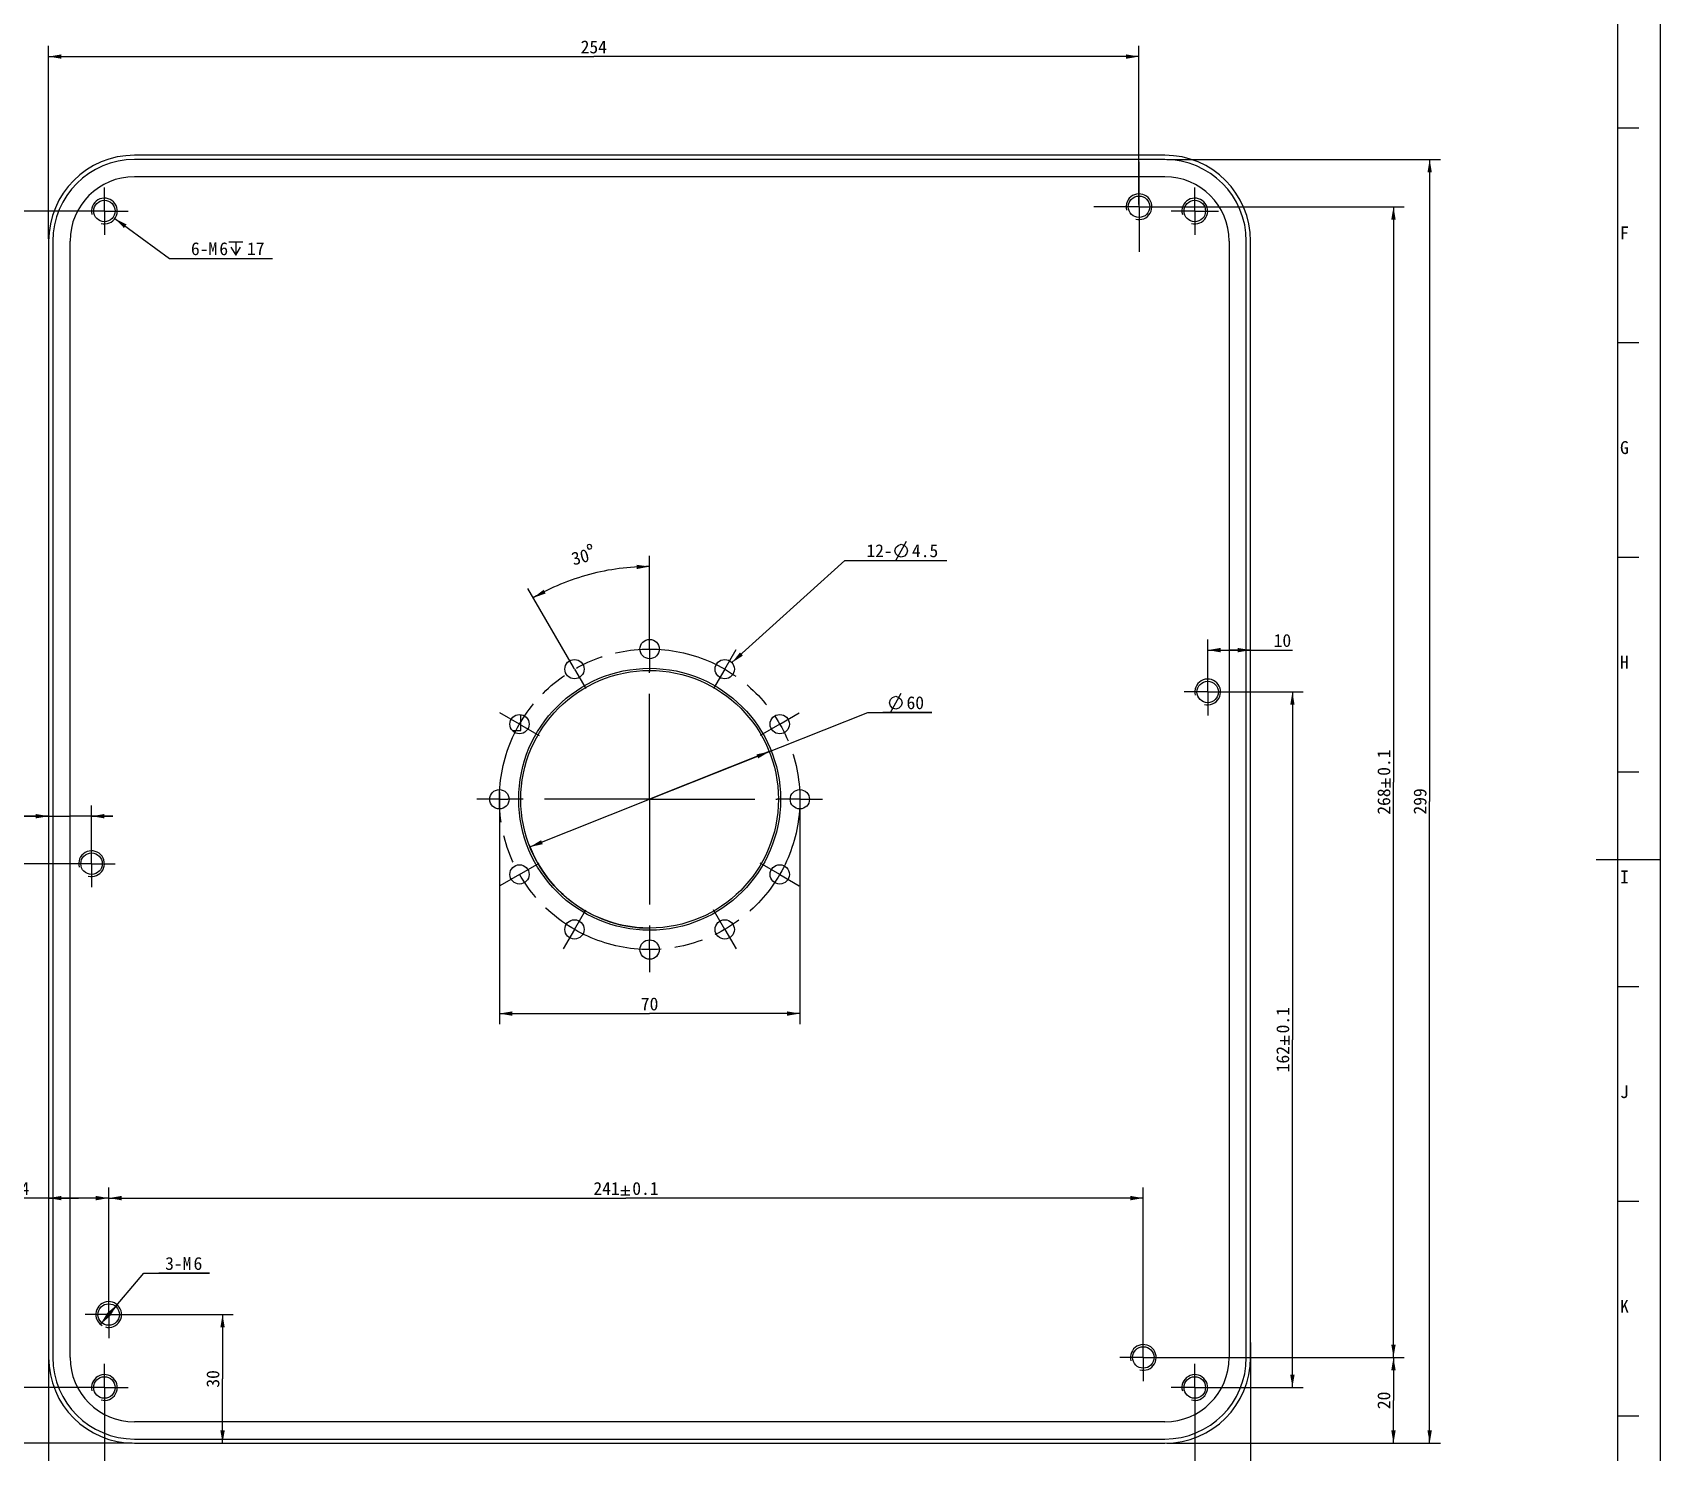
# Model space of a CAD drawing. Header units: millimetres. Extents: x 0 to 1189, y 0 to 841.
# Drawn here: x 809.8 to 1189, y 282.5 to 613.2 of the extents above; entities that cross this region are included whole.
import ezdxf
from ezdxf.enums import TextEntityAlignment as Align

# ---------------------------------------------------------------- set-up
doc = ezdxf.new("R2010")
doc.units = ezdxf.units.MM
doc.header["$LTSCALE"] = 65.395
doc.linetypes.add('CENTER', pattern=[0.6, 0.375, -0.075, 0.075, -0.075])
doc.linetypes.add('PHANTOM', pattern=[0.8, 0.45, -0.05, 0.1, -0.05, 0.1, -0.05])
doc.layers.get('0').update_dxf_attribs({"linetype": 'CONTINUOUS'})
for name, color, linetype in [('03_ALL_AXES', 7, 'CONTINUOUS'), ('09_ALL_ROUNDS', 7, 'CONTINUOUS'), ('10_ALL_CHAMFER', 7, 'CONTINUOUS'), ('11_ALL_COSMETICS', 7, 'CONTINUOUS'), ('20_ALL_FEATURES', 7, 'CONTINUOUS'), ('51__DRAFT_DIMS', 7, 'CONTINUOUS')]:
    doc.layers.add(name, color=color, linetype=linetype)
doc.styles.get("Standard").update_dxf_attribs({"font": 'simfang.ttf'})
doc.styles.add('TEXTSTYLE_2', font='simfang.ttf')
doc.dimstyles.new('DIMSTYLE_1', dxfattribs={"dimtxt": 3, "dimasz": 3, "dimexe": 2.5, "dimexo": 0.5, "dimgap": 0.75, "dimtad": 1, "dimdsep": 46, "dimtxsty": 'Standard', "dimblk": '_FILLED', "dimblk1": '_FILLED', "dimblk2": '_FILLED', "dimcen": 0.09, "dimclrt": 3, "dimazin": 2, "dimtp": 0.5, "dimtm": 0.5, "dimtfac": 1, "dimtofl": 0, "dimtmove": 0, "dimatfit": 3, "dimldrblk": '_FILLED', "dimfxl": 0, "dimtolj": 1, "dimarcsym": 0})
doc.dimstyles.new('DIMSTYLE_11', dxfattribs={"dimtxt": 3, "dimasz": 3, "dimexe": 2.5, "dimexo": 0.5, "dimgap": 3, "dimtad": 1, "dimdec": 1, "dimdsep": 46, "dimtxsty": 'Standard', "dimblk": '_FILLED', "dimblk1": '_FILLED', "dimblk2": '_FILLED', "dimcen": 0.09, "dimclrt": 3, "dimazin": 2, "dimtp": 0.5, "dimtm": 0.5, "dimtfac": 1, "dimtdec": 65535, "dimtofl": 0, "dimtmove": 0, "dimatfit": 3, "dimldrblk": '_FILLED', "dimfxl": 0, "dimtolj": 1, "dimarcsym": 0})
doc.dimstyles.new('DIMSTYLE_2', dxfattribs={"dimtxt": 3, "dimasz": 3, "dimexe": 2.5, "dimexo": 0.5, "dimtad": 1, "dimdsep": 46, "dimtxsty": 'Standard', "dimblk": '_FILLED', "dimblk1": '_FILLED', "dimblk2": '_FILLED', "dimcen": 0.09, "dimclrt": 3, "dimazin": 2, "dimtp": 0.3, "dimtm": 0.3, "dimtfac": 1, "dimtmove": 0, "dimatfit": 2, "dimldrblk": '_FILLED', "dimfxl": 0, "dimtolj": 1, "dimarcsym": 0})
doc.dimstyles.new('DIMSTYLE_3', dxfattribs={"dimtxt": 3, "dimasz": 3, "dimexe": 2.5, "dimexo": 0.5, "dimgap": 0.75, "dimtad": 1, "dimdsep": 46, "dimtxsty": 'Standard', "dimblk": '_FILLED', "dimblk1": '_FILLED', "dimblk2": '_FILLED', "dimcen": 0.09, "dimclrt": 3, "dimazin": 2, "dimtp": 0.3, "dimtm": 0.3, "dimtfac": 1, "dimtofl": 0, "dimtmove": 0, "dimatfit": 3, "dimldrblk": '_FILLED', "dimfxl": 0, "dimtolj": 1, "dimarcsym": 0})
doc.dimstyles.new('DIMSTYLE_4', dxfattribs={"dimtxt": 3, "dimasz": 3, "dimexe": 2.5, "dimexo": 0.5, "dimgap": 0.75, "dimtad": 1, "dimdsep": 46, "dimtxsty": 'Standard', "dimblk": '_FILLED', "dimblk1": '_FILLED', "dimblk2": '_FILLED', "dimcen": 0.09, "dimclrt": 3, "dimazin": 2, "dimtol": 1, "dimtp": 0.1, "dimtm": 0.1, "dimtfac": 1, "dimtofl": 0, "dimtmove": 0, "dimatfit": 3, "dimldrblk": '_FILLED', "dimfxl": 0, "dimtolj": 1, "dimarcsym": 0})
doc.dimstyles.new('DIMSTYLE_5', dxfattribs={"dimtxt": 3, "dimasz": 3, "dimexe": 2.5, "dimexo": 0.5, "dimgap": 0.75, "dimtad": 1, "dimdsep": 46, "dimtxsty": 'Standard', "dimblk": '_FILLED', "dimblk1": '_FILLED', "dimblk2": '_FILLED', "dimcen": 0.09, "dimclrt": 3, "dimazin": 2, "dimtp": 0.2, "dimtm": 0.2, "dimtfac": 1, "dimtofl": 0, "dimtmove": 0, "dimatfit": 3, "dimldrblk": '_FILLED', "dimfxl": 0, "dimtolj": 1, "dimarcsym": 0})
doc.dimstyles.new('DIMSTYLE_6', dxfattribs={"dimtxt": 3, "dimasz": 3, "dimexe": 2.5, "dimexo": 0.5, "dimtad": 1, "dimdsep": 46, "dimtxsty": 'Standard', "dimblk": '_FILLED', "dimblk1": '_FILLED', "dimblk2": '_FILLED', "dimcen": 0.09, "dimclrt": 3, "dimazin": 2, "dimtp": 0.1, "dimtm": 0.1, "dimtfac": 1, "dimtofl": 0, "dimtmove": 0, "dimatfit": 1, "dimldrblk": '_FILLED', "dimfxl": 0, "dimtolj": 1, "dimarcsym": 0})
doc.dimstyles.new('DIMSTYLE_7', dxfattribs={"dimtxt": 3, "dimasz": 3, "dimexe": 2.5, "dimexo": 0.5, "dimtad": 1, "dimdsep": 46, "dimtxsty": 'Standard', "dimblk": '_FILLED', "dimblk1": '_FILLED', "dimblk2": '_FILLED', "dimcen": 0.09, "dimclrt": 3, "dimazin": 2, "dimtp": 0.1, "dimtm": 0.1, "dimtfac": 1, "dimtmove": 0, "dimatfit": 2, "dimldrblk": '_FILLED', "dimfxl": 0, "dimtolj": 1, "dimarcsym": 0})

# ---------------------------------------------------------------- blocks, each defined once
blk = doc.blocks.new('_FILLED')
at = {"color": 0, "linetype": 'ByBlock'}
blk.add_solid([(0, 0), (-1, 0.17), (-1, -0.17)], dxfattribs=at)
blk = doc.blocks.new('*D2')
at = {"layer": '51__DRAFT_DIMS', "color": 4}
for p, q in [((1074.03, 583.58), (1137.74, 583.58)), ((1135.24, 583.58), (1135.24, 434.08)), ((1135.24, 284.58), (1135.24, 434.08)), ((1074.03, 284.58), (1137.74, 284.58))]:
    blk.add_line(p, q, dxfattribs=at)
at = {"layer": '51__DRAFT_DIMS', "color": 4, "xscale": 3, "yscale": 3, "zscale": 3}
for p, rotation in [((1135.24, 583.58), 90), ((1135.24, 284.58), 270)]:
    blk.add_blockref('_FILLED', p, dxfattribs=dict(at, rotation=rotation))
at = {"layer": '51__DRAFT_DIMS', "color": 3}
blk.add_text('299', height=3, rotation=90, dxfattribs=at).set_placement((1134.49, 434.08), align=Align.CENTER)
blk = doc.blocks.new('*D3')
at = {"layer": '51__DRAFT_DIMS', "color": 4}
for p, q in [((953.53, 434.58), (1004.38, 454.82)), ((1004.38, 454.82), (1019.28, 454.82)), ((1019.28, 454.82), (1007.88, 454.82)), ((981.41, 445.67), (953.53, 434.58)), ((925.66, 423.48), (953.53, 434.58))]:
    blk.add_line(p, q, dxfattribs=at)
at = {"layer": '51__DRAFT_DIMS', "color": 4, "xscale": 3, "yscale": 3, "zscale": 3}
for p, rotation in [((981.41, 445.67), 21.7070249533), ((925.66, 423.48), 201.7070249533)]:
    blk.add_blockref('_FILLED', p, dxfattribs=dict(at, rotation=rotation))
at = {"layer": '51__DRAFT_DIMS', "color": 3}
blk.add_text('60', height=3, dxfattribs=at).set_placement((1013.38, 455.57))
blk = doc.blocks.new('*D5')
at = {"layer": '51__DRAFT_DIMS', "color": 4}
for p, q in [((826.53, 292.76), (826.53, 253.09)), ((1080.53, 292.69), (1080.53, 253.09)), ((826.53, 255.59), (953.53, 255.59)), ((1080.53, 255.59), (953.53, 255.59))]:
    blk.add_line(p, q, dxfattribs=at)
at = {"layer": '51__DRAFT_DIMS', "color": 4, "xscale": 3, "yscale": 3, "zscale": 3, "rotation": 180}
blk.add_blockref('_FILLED', (826.53, 255.59), dxfattribs=at)
at = {"layer": '51__DRAFT_DIMS', "color": 4, "xscale": 3, "yscale": 3, "zscale": 3}
blk.add_blockref('_FILLED', (1080.53, 255.59), dxfattribs=at)
at = {"layer": '51__DRAFT_DIMS', "color": 3}
for s, p in [('254', (949, 256.34)), ('0.1', (958.06, 256.34))]:
    blk.add_text(s, height=3, dxfattribs=at).set_placement(p, align=Align.CENTER)
blk = doc.blocks.new('*D6')
at = {"layer": '51__DRAFT_DIMS', "color": 4}
for p, q in [((821.72, 571.58), (783.45, 571.58)), ((785.95, 571.58), (785.95, 434.58)), ((785.95, 297.58), (785.95, 434.58)), ((821.11, 297.58), (783.45, 297.58))]:
    blk.add_line(p, q, dxfattribs=at)
at = {"layer": '51__DRAFT_DIMS', "color": 4, "xscale": 3, "yscale": 3, "zscale": 3}
for p, rotation in [((785.95, 571.58), 90), ((785.95, 297.58), 270)]:
    blk.add_blockref('_FILLED', p, dxfattribs=dict(at, rotation=rotation))
at = {"layer": '51__DRAFT_DIMS', "color": 3}
for s, p in [('0.1', (785.2, 439.11)), ('274', (785.2, 430.05))]:
    blk.add_text(s, height=3, rotation=90, dxfattribs=at).set_placement(p, align=Align.CENTER)
blk = doc.blocks.new('*D7')
at = {"layer": '51__DRAFT_DIMS', "color": 4}
for p, q in [((819.42, 419.58), (797.94, 419.58)), ((800.44, 419.58), (800.44, 358.58)), ((800.44, 297.58), (800.44, 358.58)), ((822.16, 297.58), (797.94, 297.58))]:
    blk.add_line(p, q, dxfattribs=at)
at = {"layer": '51__DRAFT_DIMS', "color": 4, "xscale": 3, "yscale": 3, "zscale": 3}
for p, rotation in [((800.44, 419.58), 90), ((800.44, 297.58), 270)]:
    blk.add_blockref('_FILLED', p, dxfattribs=dict(at, rotation=rotation))
at = {"layer": '51__DRAFT_DIMS', "color": 3}
for s, p in [('0.1', (799.69, 363.11)), ('122', (799.69, 354.05))]:
    blk.add_text(s, height=3, rotation=90, dxfattribs=at).set_placement(p, align=Align.CENTER)
blk = doc.blocks.new('*D8')
at = {"layer": '51__DRAFT_DIMS', "color": 4}
for p, q in [((1088.22, 459.58), (1105.77, 459.58)), ((1103.27, 459.58), (1103.27, 378.58)), ((1103.27, 297.58), (1103.27, 378.58)), ((1085, 297.58), (1105.77, 297.58))]:
    blk.add_line(p, q, dxfattribs=at)
at = {"layer": '51__DRAFT_DIMS', "color": 4, "xscale": 3, "yscale": 3, "zscale": 3}
for p, rotation in [((1103.27, 459.58), 90), ((1103.27, 297.58), 270)]:
    blk.add_blockref('_FILLED', p, dxfattribs=dict(at, rotation=rotation))
at = {"layer": '51__DRAFT_DIMS', "color": 3}
for s, p in [('0.1', (1102.52, 383.11)), ('162', (1102.52, 374.05))]:
    blk.add_text(s, height=3, rotation=90, dxfattribs=at).set_placement(p, align=Align.CENTER)
blk = doc.blocks.new('*D9')
at = {"layer": '51__DRAFT_DIMS', "color": 4}
for p, q in [((826.03, 297.58), (783.45, 297.58)), ((785.95, 297.58), (785.95, 291.08)), ((785.95, 284.58), (785.95, 291.08)), ((833.03, 284.58), (783.45, 284.58))]:
    blk.add_line(p, q, dxfattribs=at)
at = {"layer": '51__DRAFT_DIMS', "color": 4, "xscale": 3, "yscale": 3, "zscale": 3}
for p, rotation in [((785.95, 297.58), 90), ((785.95, 284.58), 270)]:
    blk.add_blockref('_FILLED', p, dxfattribs=dict(at, rotation=rotation))
at = {"layer": '51__DRAFT_DIMS', "color": 3}
blk.add_text('13', height=3, rotation=90, dxfattribs=at).set_placement((785.2, 291.08), align=Align.CENTER)
blk = doc.blocks.new('*D10')
at = {"layer": '51__DRAFT_DIMS', "color": 4}
for p, q in [((813.53, 304.08), (813.53, 252.86)), ((826.53, 297.08), (826.53, 252.86)), ((820.03, 255.36), (797.72, 255.36)), ((813.53, 255.36), (820.03, 255.36)), ((826.53, 255.36), (820.03, 255.36))]:
    blk.add_line(p, q, dxfattribs=at)
at = {"layer": '51__DRAFT_DIMS', "color": 4, "xscale": 3, "yscale": 3, "zscale": 3, "rotation": 180}
blk.add_blockref('_FILLED', (813.53, 255.36), dxfattribs=at)
at = {"layer": '51__DRAFT_DIMS', "color": 4, "xscale": 3, "yscale": 3, "zscale": 3}
blk.add_blockref('_FILLED', (826.53, 255.36), dxfattribs=at)
at = {"layer": '51__DRAFT_DIMS', "color": 3}
blk.add_text('13', height=3, dxfattribs=at).set_placement((802.13, 256.11), align=Align.RIGHT)
blk = doc.blocks.new('*D11')
at = {"layer": '51__DRAFT_DIMS', "color": 4}
for p, q in [((813.53, 565.08), (813.53, 610.06)), ((813.53, 607.56), (940.53, 607.56)), ((1067.53, 607.56), (940.53, 607.56)), ((1067.53, 573.08), (1067.53, 610.06))]:
    blk.add_line(p, q, dxfattribs=at)
at = {"layer": '51__DRAFT_DIMS', "color": 4, "xscale": 3, "yscale": 3, "zscale": 3, "rotation": 180}
blk.add_blockref('_FILLED', (813.53, 607.56), dxfattribs=at)
at = {"layer": '51__DRAFT_DIMS', "color": 4, "xscale": 3, "yscale": 3, "zscale": 3}
blk.add_blockref('_FILLED', (1067.53, 607.56), dxfattribs=at)
at = {"layer": '51__DRAFT_DIMS', "color": 3}
blk.add_text('254', height=3, dxfattribs=at).set_placement((940.53, 608.31), align=Align.CENTER)
blk = doc.blocks.new('*D12')
at = {"layer": '51__DRAFT_DIMS', "color": 4}
for p, q in [((820.53, 341.69), (804.66, 341.69)), ((813.53, 341.69), (820.53, 341.69)), ((827.53, 341.69), (820.53, 341.69)), ((827.53, 315.08), (827.53, 344.19))]:
    blk.add_line(p, q, dxfattribs=at)
at = {"layer": '51__DRAFT_DIMS', "color": 4, "xscale": 3, "yscale": 3, "zscale": 3, "rotation": 180}
blk.add_blockref('_FILLED', (813.53, 341.69), dxfattribs=at)
at = {"layer": '51__DRAFT_DIMS', "color": 4, "xscale": 3, "yscale": 3, "zscale": 3}
blk.add_blockref('_FILLED', (827.53, 341.69), dxfattribs=at)
at = {"layer": '51__DRAFT_DIMS', "color": 3}
blk.add_text('14', height=3, dxfattribs=at).set_placement((809.07, 342.44), align=Align.RIGHT)
blk = doc.blocks.new('*D13')
at = {"layer": '51__DRAFT_DIMS', "color": 4}
for p, q in [((827.53, 315.08), (827.53, 344.19)), ((827.53, 341.69), (948.03, 341.69)), ((1068.53, 341.69), (948.03, 341.69)), ((1068.53, 309.58), (1068.53, 344.19))]:
    blk.add_line(p, q, dxfattribs=at)
at = {"layer": '51__DRAFT_DIMS', "color": 4, "xscale": 3, "yscale": 3, "zscale": 3, "rotation": 180}
blk.add_blockref('_FILLED', (827.53, 341.69), dxfattribs=at)
at = {"layer": '51__DRAFT_DIMS', "color": 4, "xscale": 3, "yscale": 3, "zscale": 3}
blk.add_blockref('_FILLED', (1068.53, 341.69), dxfattribs=at)
at = {"layer": '51__DRAFT_DIMS', "color": 3}
for s, p in [('241', (943.5, 342.44)), ('0.1', (952.56, 342.44))]:
    blk.add_text(s, height=3, dxfattribs=at).set_placement(p, align=Align.CENTER)
blk = doc.blocks.new('*D14')
at = {"layer": '51__DRAFT_DIMS', "color": 4}
for p, q in [((832.71, 314.58), (856.55, 314.58)), ((854.05, 314.58), (854.05, 299.58)), ((854.05, 284.58), (854.05, 299.58))]:
    blk.add_line(p, q, dxfattribs=at)
at = {"layer": '51__DRAFT_DIMS', "color": 4, "xscale": 3, "yscale": 3, "zscale": 3}
for p, rotation in [((854.05, 314.58), 90), ((854.05, 284.58), 270)]:
    blk.add_blockref('_FILLED', p, dxfattribs=dict(at, rotation=rotation))
at = {"layer": '51__DRAFT_DIMS', "color": 3}
blk.add_text('30', height=3, rotation=90, dxfattribs=at).set_placement((853.3, 299.58), align=Align.CENTER)
blk = doc.blocks.new('*D15')
at = {"layer": '51__DRAFT_DIMS', "color": 4}
for p, q in [((1069.03, 304.58), (1129.31, 304.58)), ((1126.81, 304.58), (1126.81, 294.58)), ((1126.81, 284.58), (1126.81, 294.58)), ((1074.03, 284.58), (1129.31, 284.58))]:
    blk.add_line(p, q, dxfattribs=at)
at = {"layer": '51__DRAFT_DIMS', "color": 4, "xscale": 3, "yscale": 3, "zscale": 3}
for p, rotation in [((1126.81, 304.58), 90), ((1126.81, 284.58), 270)]:
    blk.add_blockref('_FILLED', p, dxfattribs=dict(at, rotation=rotation))
at = {"layer": '51__DRAFT_DIMS', "color": 3}
blk.add_text('20', height=3, rotation=90, dxfattribs=at).set_placement((1126.06, 294.58), align=Align.CENTER)
blk = doc.blocks.new('*D16')
at = {"layer": '51__DRAFT_DIMS', "color": 4}
for p, q in [((1068.03, 572.58), (1129.31, 572.58)), ((1126.81, 572.58), (1126.81, 438.58)), ((1126.81, 304.58), (1126.81, 438.58)), ((1073.61, 304.58), (1129.31, 304.58))]:
    blk.add_line(p, q, dxfattribs=at)
at = {"layer": '51__DRAFT_DIMS', "color": 4, "xscale": 3, "yscale": 3, "zscale": 3}
for p, rotation in [((1126.81, 572.58), 90), ((1126.81, 304.58), 270)]:
    blk.add_blockref('_FILLED', p, dxfattribs=dict(at, rotation=rotation))
at = {"layer": '51__DRAFT_DIMS', "color": 3}
for s, p in [('0.1', (1126.06, 443.11)), ('268', (1126.06, 434.05))]:
    blk.add_text(s, height=3, rotation=90, dxfattribs=at).set_placement(p, align=Align.CENTER)
blk = doc.blocks.new('*D17')
at = {"layer": '51__DRAFT_DIMS', "color": 4}
for p, q in [((828.96, 569.81), (841.69, 560.56)), ((841.69, 560.56), (845.19, 560.56)), ((845.19, 560.56), (865.66, 560.56))]:
    blk.add_line(p, q, dxfattribs=at)
at = {"layer": '51__DRAFT_DIMS', "color": 4, "xscale": 3, "yscale": 3, "zscale": 3, "rotation": 143.9917127497}
blk.add_blockref('_FILLED', (828.96, 569.81), dxfattribs=at)
at = {"layer": '51__DRAFT_DIMS', "color": 3}
for s, p in [('6-M', (846.69, 561.31)), ('6', (853.3, 561.31)), ('17', (859.75, 561.31))]:
    blk.add_text(s, height=3, dxfattribs=at).set_placement(p)
blk = doc.blocks.new('*D18')
at = {"layer": '51__DRAFT_DIMS', "color": 4}
for p, q in [((827.53, 314.58), (835.68, 324.22)), ((835.68, 324.22), (851, 324.22)), ((851, 324.22), (839.18, 324.22)), ((829.47, 316.87), (827.53, 314.58)), ((825.6, 312.29), (827.53, 314.58))]:
    blk.add_line(p, q, dxfattribs=at)
at = {"layer": '51__DRAFT_DIMS', "color": 4, "xscale": 3, "yscale": 3, "zscale": 3}
for p, rotation in [((825.6, 312.29), 229.7850122393), ((829.47, 316.87), 49.78501223930001)]:
    blk.add_blockref('_FILLED', p, dxfattribs=dict(at, rotation=rotation))
at = {"layer": '51__DRAFT_DIMS', "color": 3}
for s, p in [('3-M', (840.68, 324.97)), ('6', (847.29, 324.97))]:
    blk.add_text(s, height=3, dxfattribs=at).set_placement(p)
blk = doc.blocks.new('*D35')
at = {"layer": '51__DRAFT_DIMS', "color": 4}
for p, q in [((823.53, 423.94), (823.53, 433.14)), ((813.53, 430.64), (800.95, 430.64)), ((800.95, 430.64), (818.53, 430.64)), ((828.53, 430.64), (818.53, 430.64)), ((823.53, 430.64), (828.53, 430.64))]:
    blk.add_line(p, q, dxfattribs=at)
at = {"layer": '51__DRAFT_DIMS', "color": 4, "xscale": 3, "yscale": 3, "zscale": 3}
blk.add_blockref('_FILLED', (813.53, 430.64), dxfattribs=at)
at = {"layer": '51__DRAFT_DIMS', "color": 4, "xscale": 3, "yscale": 3, "zscale": 3, "rotation": 180}
blk.add_blockref('_FILLED', (823.53, 430.64), dxfattribs=at)
at = {"layer": '51__DRAFT_DIMS', "color": 3}
blk.add_text('10', height=3, dxfattribs=at).set_placement((805.36, 431.39), align=Align.RIGHT)
blk = doc.blocks.new('*D36')
at = {"layer": '51__DRAFT_DIMS', "color": 4}
for p, q in [((1083.53, 460.08), (1083.53, 471.82)), ((1083.53, 469.32), (1088.53, 469.32)), ((1093.53, 469.32), (1088.53, 469.32)), ((1088.53, 469.32), (1103.31, 469.32))]:
    blk.add_line(p, q, dxfattribs=at)
at = {"layer": '51__DRAFT_DIMS', "color": 4, "xscale": 3, "yscale": 3, "zscale": 3, "rotation": 180}
blk.add_blockref('_FILLED', (1083.53, 469.32), dxfattribs=at)
at = {"layer": '51__DRAFT_DIMS', "color": 4, "xscale": 3, "yscale": 3, "zscale": 3}
blk.add_blockref('_FILLED', (1093.53, 469.32), dxfattribs=at)
at = {"layer": '51__DRAFT_DIMS', "color": 3}
blk.add_text('10', height=3, dxfattribs=at).set_placement((1098.9, 470.07))
blk = doc.blocks.new('*D115')
at = {"layer": '51__DRAFT_DIMS', "color": 4}
for p, q in [((972.7, 466.4), (999.03, 490.22)), ((999.03, 490.22), (1002.53, 490.22)), ((1002.53, 490.22), (1022.75, 490.22))]:
    blk.add_line(p, q, dxfattribs=at)
at = {"layer": '51__DRAFT_DIMS', "color": 4, "xscale": 3, "yscale": 3, "zscale": 3, "rotation": 222.1393179842}
blk.add_blockref('_FILLED', (972.7, 466.4), dxfattribs=at)
at = {"layer": '51__DRAFT_DIMS', "color": 3}
for s, p in [('12-', (1004.03, 490.97)), ('4.5', (1014.64, 490.97))]:
    blk.add_text(s, height=3, dxfattribs=at).set_placement(p)
blk = doc.blocks.new('*D116')
at = {"layer": '51__DRAFT_DIMS', "color": 4}
for p, q in [((953.53, 473.69), (953.53, 491.28)), ((935.78, 465.32), (925.18, 483.68))]:
    blk.add_line(p, q, dxfattribs=at)
for start, end in [(105, 120), (90, 105)]:
    blk.add_arc((953.53, 434.58), 54.2, start, end, dxfattribs=at)
for points in [[(950.55, 488.2), (953.53, 488.78), (950.52, 489.19)], [(928.83, 483.38), (926.43, 481.52), (929.31, 482.5)]]:
    blk.add_solid(points, dxfattribs=at)
at = {"layer": '51__DRAFT_DIMS', "color": 3}
blk.add_text('30', height=3, rotation=15, dxfattribs=at).set_placement((937.76, 489.57), align=Align.CENTER)
blk = doc.blocks.new('*D117')
at = {"layer": '51__DRAFT_DIMS', "color": 4}
for p, q in [((918.53, 436.33), (918.53, 382.17)), ((988.53, 434.08), (988.53, 382.17)), ((918.53, 384.67), (953.53, 384.67)), ((988.53, 384.67), (953.53, 384.67))]:
    blk.add_line(p, q, dxfattribs=at)
at = {"layer": '51__DRAFT_DIMS', "color": 4, "xscale": 3, "yscale": 3, "zscale": 3, "rotation": 180}
blk.add_blockref('_FILLED', (918.53, 384.67), dxfattribs=at)
at = {"layer": '51__DRAFT_DIMS', "color": 4, "xscale": 3, "yscale": 3, "zscale": 3}
blk.add_blockref('_FILLED', (988.53, 384.67), dxfattribs=at)
at = {"layer": '51__DRAFT_DIMS', "color": 3}
blk.add_text('70', height=3, dxfattribs=at).set_placement((953.53, 385.42), align=Align.CENTER)
blk = doc.blocks.new('*D128')
at = {"layer": '51__DRAFT_DIMS', "color": 4}
for p, q in [((1093.53, 308.08), (1093.53, 244.51)), ((813.53, 304.08), (813.53, 244.51)), ((813.53, 247.01), (953.53, 247.01)), ((1093.53, 247.01), (953.53, 247.01))]:
    blk.add_line(p, q, dxfattribs=at)
at = {"layer": '51__DRAFT_DIMS', "color": 4, "xscale": 3, "yscale": 3, "zscale": 3, "rotation": 180}
blk.add_blockref('_FILLED', (813.53, 247.01), dxfattribs=at)
at = {"layer": '51__DRAFT_DIMS', "color": 4, "xscale": 3, "yscale": 3, "zscale": 3}
blk.add_blockref('_FILLED', (1093.53, 247.01), dxfattribs=at)
at = {"layer": '51__DRAFT_DIMS', "color": 3}
blk.add_text('280', height=3, dxfattribs=at).set_placement((953.53, 247.76), align=Align.CENTER)

msp = doc.modelspace()

# ---------------------------------------------------------------- linework, layer by layer
at = {"color": 7}
for p, q in [((1189, 0), (1189, 841)), ((1179, 831), (1179, 10)), ((1179, 591), (1184, 591)), ((1179, 541), (1184, 541)), ((1179, 491), (1184, 491)), ((1179, 441), (1184, 441)), ((1189, 420.5), (1174, 420.5)), ((1179, 391), (1184, 391)), ((1179, 341), (1184, 341)), ((1179, 291), (1184, 291))]:
    msp.add_line(p, q, dxfattribs=at)
at = {"color": 4}
for centre in [(826.533, 571.578), (1067.533, 572.578), (1080.533, 571.578), (1083.533, 459.578), (823.533, 419.578), (827.533, 314.578), (1068.533, 304.578), (826.533, 297.578), (1080.533, 297.578)]:
    msp.add_arc(centre, 3, 255, 195, dxfattribs=at)
at = {"layer": '03_ALL_AXES', "color": 7}
for p, q in [((1073.533, 583.578), (833.533, 583.578)), ((814.533, 564.578), (814.533, 304.578)), ((818.533, 304.578), (818.533, 564.578)), ((1088.533, 564.578), (1088.533, 304.578)), ((1092.533, 304.578), (1092.533, 564.578)), ((1073.533, 289.578), (833.533, 289.578)), ((833.533, 285.578), (1073.533, 285.578))]:
    msp.add_line(p, q, dxfattribs=at)
at = {"layer": '03_ALL_AXES', "color": 1, "linetype": 'CENTER'}
for p, q in [((1067.533, 572.578), (1067.533, 583.078)), ((826.533, 571.578), (826.533, 577.078)), ((1080.533, 571.578), (1080.533, 577.078)), ((826.533, 571.578), (821.033, 571.578)), ((826.533, 571.578), (826.533, 566.078)), ((826.533, 571.578), (832.033, 571.578)), ((1067.533, 572.578), (1057.033, 572.578)), ((1067.533, 572.578), (1067.533, 562.078)), ((1067.533, 572.578), (1078.033, 572.578)), ((1080.533, 571.578), (1075.033, 571.578)), ((1080.533, 571.578), (1080.533, 566.078)), ((1080.533, 571.578), (1086.033, 571.578)), ((953.533, 469.578), (953.533, 474.828)), ((936.033, 464.889), (933.408, 469.436)), ((953.533, 469.578), (953.533, 464.328)), ((971.033, 464.889), (973.658, 469.436)), ((936.033, 464.889), (938.658, 460.342)), ((953.533, 434.578), (953.533, 464.328)), ((971.033, 464.889), (968.408, 460.342)), ((1083.533, 459.578), (1083.533, 465.078)), ((1083.533, 459.578), (1078.033, 459.578)), ((1083.533, 459.578), (1089.033, 459.578)), ((1083.533, 459.578), (1083.533, 454.078)), ((923.222, 452.078), (918.676, 454.703)), ((923.222, 452.078), (927.769, 449.453)), ((983.844, 452.078), (979.297, 449.453)), ((983.844, 452.078), (988.391, 454.703)), ((918.533, 434.578), (913.283, 434.578)), ((918.533, 434.578), (920.533, 434.578)), ((953.533, 434.578), (920.533, 434.578)), ((953.533, 434.578), (953.533, 401.578)), ((953.533, 434.578), (983.283, 434.578)), ((988.533, 434.578), (983.283, 434.578)), ((988.533, 434.578), (993.783, 434.578)), ((823.533, 419.578), (823.533, 425.078)), ((823.533, 419.578), (818.033, 419.578)), ((823.533, 419.578), (823.533, 414.078)), ((823.533, 419.578), (829.033, 419.578)), ((923.222, 417.078), (927.769, 419.703)), ((983.844, 417.078), (979.297, 419.703)), ((923.222, 417.078), (918.676, 414.453)), ((983.844, 417.078), (988.391, 414.453)), ((936.033, 404.267), (938.658, 408.814)), ((971.033, 404.267), (968.408, 408.814)), ((936.033, 404.267), (933.408, 399.721)), ((971.033, 404.267), (973.658, 399.721)), ((953.533, 399.578), (953.533, 401.578)), ((953.533, 399.578), (953.533, 394.328)), ((827.533, 314.578), (827.533, 320.078)), ((827.533, 314.578), (822.033, 314.578)), ((827.533, 314.578), (827.533, 309.078)), ((827.533, 314.578), (833.033, 314.578)), ((1068.533, 304.578), (1068.533, 310.078)), ((1068.533, 304.578), (1063.033, 304.578)), ((1068.533, 304.578), (1074.033, 304.578)), ((1068.533, 304.578), (1068.533, 299.078)), ((826.533, 297.578), (826.533, 303.078)), ((1080.533, 297.578), (1080.533, 303.078)), ((826.533, 297.578), (821.033, 297.578)), ((826.533, 297.578), (832.033, 297.578)), ((826.533, 297.578), (826.533, 292.078)), ((1080.533, 297.578), (1075.033, 297.578)), ((1080.533, 297.578), (1086.033, 297.578)), ((1080.533, 297.578), (1080.533, 292.078))]:
    msp.add_line(p, q, dxfattribs=at)
at = {"layer": '03_ALL_AXES', "color": 7}
for centre, radius in [((1067.533, 572.578), 2.5), ((953.533, 469.578), 2.25), ((936.033, 464.889), 2.25), ((971.033, 464.889), 2.25), ((923.222, 452.078), 2.25), ((983.844, 452.078), 2.25), ((918.533, 434.578), 2.25), ((988.533, 434.578), 2.25), ((923.222, 417.078), 2.25), ((983.844, 417.078), 2.25), ((936.033, 404.267), 2.25), ((971.033, 404.267), 2.25), ((953.533, 399.578), 2.25), ((827.533, 314.578), 2.5), ((1068.533, 304.578), 2.5)]:
    msp.add_circle(centre, radius, dxfattribs=at)
at = {"layer": '03_ALL_AXES', "color": 1, "linetype": 'PHANTOM'}
msp.add_circle((953.533, 434.578), 35, dxfattribs=at)
at = {"layer": '03_ALL_AXES', "color": 7}
for centre, radius, start, end in [((833.533, 564.578), 19, 90, 180), ((1073.533, 564.578), 19, 0, 90), ((833.533, 564.578), 15, 90, 180), ((1073.533, 564.578), 15, 0, 90), ((833.533, 304.578), 19, 180, 270), ((833.533, 304.578), 15, 180, 270), ((1073.533, 304.578), 19, 270, 360), ((1073.533, 304.578), 15, 270, 360)]:
    msp.add_arc(centre, radius, start, end, dxfattribs=at)
at = {"layer": '09_ALL_ROUNDS', "color": 7}
for p, q in [((1073.533, 584.578), (833.533, 584.578)), ((813.533, 564.578), (813.533, 304.578)), ((1093.533, 304.578), (1093.533, 564.578)), ((833.533, 284.578), (1073.533, 284.578))]:
    msp.add_line(p, q, dxfattribs=at)
for centre, start, end in [((833.533, 564.578), 90, 180), ((1073.533, 564.578), 0, 90), ((833.533, 304.578), 180, 270), ((1073.533, 304.578), 270, 360)]:
    msp.add_arc(centre, 20, start, end, dxfattribs=at)
at = {"layer": '10_ALL_CHAMFER', "color": 7}
for radius in [30.5, 30]:
    msp.add_circle((953.533, 434.578), radius, dxfattribs=at)
at = {"layer": '11_ALL_COSMETICS', "color": 7}
for p, q in [((923.533, 450.578), (923.533, 454.306)), ((921.545, 450.578), (923.533, 450.578))]:
    msp.add_line(p, q, dxfattribs=at)
at = {"layer": '20_ALL_FEATURES', "color": 7}
msp.add_line((1073.533, 579.578), (833.533, 579.578), dxfattribs=at)
for centre in [(826.533, 571.578), (1080.533, 571.578), (1083.533, 459.578), (823.533, 419.578), (826.533, 297.578), (1080.533, 297.578)]:
    msp.add_circle(centre, 2.5, dxfattribs=at)
at = {"layer": '51__DRAFT_DIMS', "color": 3}
for p, q in [((855.5, 564.439), (858.75, 564.439)), ((857.125, 564.439), (857.125, 561.314)), ((1010.893, 490.224), (1013.393, 494.724)), ((1009.625, 454.818), (1012.125, 459.318)), ((1123.957, 438.403), (1126.057, 438.403)), ((1125.007, 437.353), (1125.007, 439.453)), ((1126.057, 437.353), (1126.057, 439.453)), ((1101.47, 377.353), (1101.47, 379.453)), ((1102.52, 377.353), (1102.52, 379.453)), ((1100.42, 378.403), (1102.52, 378.403)), ((946.808, 343.49), (948.908, 343.49)), ((946.808, 342.44), (948.908, 342.44)), ((947.858, 344.54), (947.858, 342.44))]:
    msp.add_line(p, q, dxfattribs=at)
for points in [[(856, 563.189), (857.125, 561.314), (858.25, 563.189)], [(938.985, 493.521), (939.114, 493.038), (939.421, 492.861), (939.904, 492.991), (940.08, 493.297), (939.951, 493.78), (939.645, 493.957), (939.162, 493.827), (938.985, 493.521)], [(1010.643, 492.474), (1010.893, 493.224), (1011.393, 493.724), (1012.143, 493.974), (1012.893, 493.724), (1013.393, 493.224), (1013.643, 492.474), (1013.393, 491.724), (1012.893, 491.224), (1012.143, 490.974), (1011.393, 491.224), (1010.893, 491.724), (1010.643, 492.474)], [(1009.375, 457.068), (1009.625, 457.818), (1010.125, 458.318), (1010.875, 458.568), (1011.625, 458.318), (1012.125, 457.818), (1012.375, 457.068), (1012.125, 456.318), (1011.625, 455.818), (1010.875, 455.568), (1010.125, 455.818), (1009.625, 456.318), (1009.375, 457.068)]]:
    msp.add_lwpolyline(points, dxfattribs=at)
at = {"layer": '51__DRAFT_DIMS', "color": 4}
for centre, radius, start, end in [((953.533, 434.578), 30, 200.75218, 270), ((827.533, 314.578), 3, 180, 239.24733)]:
    msp.add_arc(centre, radius, start, end, dxfattribs=at)

# ---------------------------------------------------------------- texts
at = {"color": 3, "style": 'TEXTSTYLE_2'}
for s, p in [('F', (1179.589, 564.993)), ('G', (1179.589, 514.993)), ('H', (1179.589, 464.993)), ('I', (1179.589, 414.993)), ('J', (1179.589, 364.993)), ('K', (1179.589, 314.993))]:
    msp.add_text(s, height=3, dxfattribs=at).set_placement(p)

# ---------------------------------------------------------------- dimensions: what is measured, and where the dimension line sits
at = {"layer": '51__DRAFT_DIMS', "color": 4}
for base, p1, p2, angle, dimstyle, picture, middle in [((813.533, 607.561), (1067.533, 572.578), (813.533, 564.578), 180, 'DIMSTYLE_1', '*D11', (940.533, 607.561)), ((1135.245, 583.578), (1073.533, 284.578), (1073.533, 583.578), 90, 'DIMSTYLE_1', '*D2', (1135.245, 434.037)), ((785.947, 571.578), (821.607, 297.578), (822.222, 571.578), 90, 'DIMSTYLE_4', '*D6', (785.947, 434.578)), ((1126.807, 572.578), (1073.105, 304.578), (1067.533, 572.578), 90, 'DIMSTYLE_4', '*D16', (1126.807, 438.578)), ((1103.27, 297.578), (1087.719, 459.578), (1084.504, 297.578), 270, 'DIMSTYLE_4', '*D8', (1103.27, 378.578)), ((813.533, 430.638), (823.533, 423.443), (813.533, 304.578), 180, 'DIMSTYLE_5', '*D35', (803.269, 430.638)), ((800.442, 297.578), (819.918, 419.578), (822.655, 297.578), 270, 'DIMSTYLE_4', '*D7', (800.442, 358.578)), ((813.533, 341.69), (827.533, 314.578), (813.533, 304.578), 180, 'DIMSTYLE_5', '*D12', (807.008, 341.69)), ((854.049, 314.578), (833.533, 284.578), (832.211, 314.578), 90, 'DIMSTYLE_5', '*D14', (854.049, 299.569)), ((813.533, 255.363), (826.533, 297.578), (813.533, 304.578), 180, 'DIMSTYLE_5', '*D10', (800.012, 255.363)), ((1126.807, 284.578), (1068.533, 304.578), (1073.533, 284.578), 270, 'DIMSTYLE_5', '*D15', (1126.807, 294.552)), ((785.947, 284.578), (826.533, 297.578), (833.533, 284.578), 270, 'DIMSTYLE_5', '*D9', (785.947, 291.163))]:
    dim = msp.add_linear_dim(base=base, p1=p1, p2=p2, angle=angle, dimstyle=dimstyle, dxfattribs=at)
    dim.commit()
    dim.dimension.update_dxf_attribs({"geometry": picture, "text_midpoint": middle, "dimtype": 160})
for p1, p2, text, dimstyle, picture, middle in [((828.96, 569.814), (824.106, 573.342), '6-M<>{\\fgdt;x}17', 'DIMSTYLE_6', '*D17', (855.422, 562.814)), ((972.702, 466.399), (969.365, 463.379), '12-%%c<>', 'DIMSTYLE_6', '*D115', (1012.643, 492.474)), ((981.406, 445.674), (925.661, 423.482), '%%c<>', 'DIMSTYLE_2', '*D3', (1015.578, 457.068)), ((829.47, 316.869), (825.596, 312.287), '3-M<>', 'DIMSTYLE_7', '*D18', (845.09, 326.468))]:
    dim = msp.add_diameter_dim_2p(p1=p1, p2=p2, text=text, dimstyle=dimstyle, override={"dimtih": 1, "dimtoh": 1, "dimpost": '<>'}, dxfattribs=at)
    dim.commit()
    dim.dimension.update_dxf_attribs({"geometry": picture, "text_midpoint": middle, "dimtype": 163})
for base, p1, p2, dimstyle, picture, middle in [((1093.533, 469.324), (1083.533, 459.578), (1093.533, 564.578), 'DIMSTYLE_5', '*D36', (1101.22, 469.324)), ((988.533, 384.666), (918.533, 436.828), (988.533, 434.578), 'DIMSTYLE_3', '*D117', (953.53, 384.666)), ((1068.533, 341.69), (827.533, 314.578), (1068.533, 309.079), 'DIMSTYLE_4', '*D13', (948.033, 341.69)), ((1093.533, 247.006), (813.533, 304.578), (1093.533, 308.578), 'DIMSTYLE_1', '*D128', (953.504, 247.006)), ((1080.533, 255.585), (826.533, 293.26), (1080.533, 293.194), 'DIMSTYLE_4', '*D5', (953.533, 255.585))]:
    dim = msp.add_linear_dim(base=base, p1=p1, p2=p2, dimstyle=dimstyle, dxfattribs=at)
    dim.commit()
    dim.dimension.update_dxf_attribs({"geometry": picture, "text_midpoint": middle, "dimtype": 160})
dim = msp.add_angular_dim_2l(base=(939.5052, 486.9311), line1=((953.5331, 472.647), (953.5331, 473.189)), line2=((936.3041, 464.4196), (936.0331, 464.889)), dimstyle='DIMSTYLE_11', dxfattribs=at)
dim.commit()
dim.dimension.update_dxf_attribs({"geometry": '*D116', "text_midpoint": (938.6155, 486.6846), "dimtype": 162})

doc.saveas('drawing.dxf')
